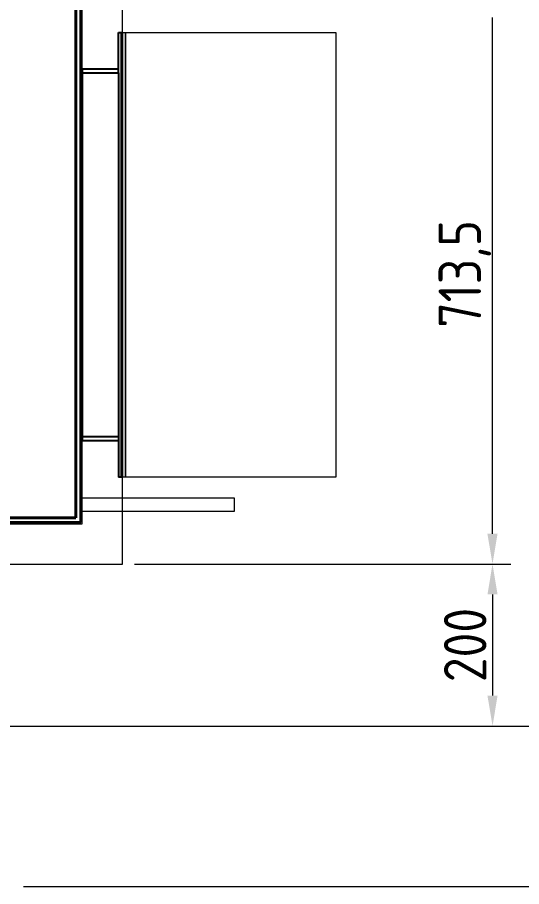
# Model space of a CAD drawing. Header units: millimetres. Extents: x -41310 to 13905, y 1865 to 89610.
# Drawn here: x 9261 to 9884, y 3214 to 4289 of the extents above; entities that cross this region are included whole.
import ezdxf

# ---------------------------------------------------------------- set-up
doc = ezdxf.new("R2010")
doc.units = ezdxf.units.MM
doc.layers.add('01粗实线', color=7, linetype='Continuous')
doc.layers.add('1粗实线', color=4, linetype='Continuous', lineweight=40)
doc.layers.add('1轮廓实线层', color=7, linetype='Continuous', lineweight=0)
doc.styles.get("Standard").update_dxf_attribs({"font": 'gbenor.shx', "bigfont": 'gbcbig.shx'})

msp = doc.modelspace()

# ---------------------------------------------------------------- linework, layer by layer
at = {"layer": '01粗实线', "ltscale": 2, "extrusion": (-0.004685, -0.017452, 0.999837)}
for p, q in [((9385.9, 4220.3, 117.7), (9385.9, 4270.3, 118.5)), ((9385.9, 4270.3, 118.5), (9390.9, 4270.3, 118.5)), ((9340.9, 4225.3, 117.5), (9385.9, 4225.3, 117.7)), ((9340.9, 4220.3, 117.4), (9385.9, 4220.3, 117.7)), ((9385.9, 4220.3, 117.7), (9385.9, 3770.4, 109.8)), ((9385.9, 3770.4, 109.8), (9340.9, 3770.4, 109.6)), ((9385.9, 3765.4, 109.7), (9340.9, 3765.4, 109.5)), ((9385.9, 3770.4, 109.8), (9385.9, 3720.4, 108.9)), ((9390.9, 3720.4, 108.9), (9385.9, 3720.4, 108.9))]:
    msp.add_line(p, q, dxfattribs=at)
at = {"layer": '01粗实线', "ltscale": 2, "extrusion": (-0.022136, -0.022135, 0.99951)}
for p, q in [((9390.9, 3720.4, 108.9), (9390.9, 4270.3, 118.5)), ((9340.9, 4225.3, 117.5), (9340.9, 3765.4, 109.5))]:
    msp.add_line(p, q, dxfattribs=at)
at = {"layer": '1粗实线', "ltscale": 2, "extrusion": (-0.004685, -0.017452, 0.999837)}
for p, q in [((9333.4, 3670.4, 107.8), (9333.4, 4320.3, 119.2)), ((9339.4, 3664.4, 107.7), (9339.4, 4326.3, 119.3)), ((8127.4, 3664.4, 102), (9339.4, 3664.4, 107.7)), ((8133.4, 3670.4, 102.2), (9333.4, 3670.4, 107.8))]:
    msp.add_line(p, q, dxfattribs=at)
at = {"layer": '1轮廓实线层', "ltscale": 2, "extrusion": (-0.004685, -0.017452, 0.999837)}
for p, q in [((9390.9, 3612.9, 107.1), (9390.9, 4377.8, 120.4)), ((9340.9, 3662.9, 107.7), (9340.9, 4327.8, 119.3)), ((9389.4, 3720.4, 108.9), (9389.4, 4270.3, 118.5)), ((9389.4, 4270.3, 118.5), (9394.4, 4270.3, 118.6)), ((9394.4, 3720.4, 109), (9394.4, 4270.3, 118.6)), ((9394.4, 4270.3, 118.6), (9654.4, 4270.3, 119.8)), ((9394.4, 4270.3, 118.6), (9394.4, 3720.4, 109)), ((9654.4, 4270.3, 119.8), (9654.4, 3720.4, 110.2)), ((9394.4, 3720.4, 109), (9389.4, 3720.4, 108.9)), ((9654.4, 3720.4, 110.2), (9394.4, 3720.4, 109)), ((9529.4, 3694.4, 109.1), (9339.4, 3694.4, 108.3)), ((9339.4, 3694.4, 108.3), (9339.4, 3678.4, 108)), ((9529.4, 3678.4, 108.9), (9529.4, 3694.4, 109.1)), ((9339.4, 3678.4, 108), (9529.4, 3678.4, 108.9)), ((8125.9, 3662.9, 102), (9340.9, 3662.9, 107.7)), ((8075.9, 3612.9, 100.9), (9390.9, 3612.9, 107.1))]:
    msp.add_line(p, q, dxfattribs=at)
at = {"layer": '1轮廓实线层', "color": 3, "ltscale": 2, "extrusion": (-0.004685, -0.017452, 0.999837)}
for p, q in [((9848.3, 3650.4, 109.9), (9848.2, 4288.8, 121)), ((9405.9, 3612.9, 107.1), (9870.8, 3612.9, 109.3)), ((9405.9, 3612.9, 107.1), (9870.8, 3612.9, 109.3)), ((9848.3, 3575.4, 108.6), (9848.3, 3450.5, 106.4)), ((9007.9, 3413, 101.8), (10037.5, 3413, 106.6)), ((9007.9, 3413, 101.8), (9870.8, 3413, 105.8)), ((9268.5, 3214.5, 99.5), (10106.8, 3214.5, 103.5))]:
    msp.add_line(p, q, dxfattribs=at)
at = {"layer": '1轮廓实线层', "color": 3, "extrusion": (-0.004685, -0.017452, 0.999837)}
for points in [[(8558.9, 6078.5), (8571, 6081.7), (8574.7, 6043.9)], [(8590.5, 6009.3), (8578.4, 6006), (8574.7, 6043.9)], [(8610.8, 5885.3), (8622.9, 5888.6), (8626.6, 5850.7)]]:
    msp.add_solid(points, dxfattribs=at)

# ---------------------------------------------------------------- texts
at = {"layer": '1轮廓实线层', "color": 3, "ltscale": 2, "extrusion": (-0.004685, -0.017452, 0.999837)}
for s, p in [('713,5', (8485.3, 6322.5)), ('200', (8605.3, 5901))]:
    msp.add_text(s, height=52.5, rotation=105.0301, dxfattribs=at).set_placement(p)

doc.saveas('drawing.dxf')
